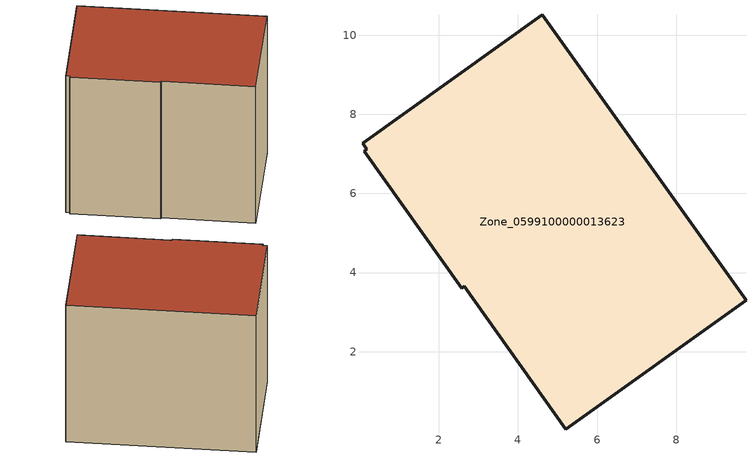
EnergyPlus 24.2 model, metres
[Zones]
Zone_0599100000013623
 floor ground (C_G): 5.2,0.04 2.64,3.65 2.58,3.61 0.11,7.06 0.18,7.11 0.07,7.27 4.61,10.52 9.76,3.3 z0
 wall outside (C_F): 2.64,3.65 5.2,0.04 9.76,3.3 4.61,10.52 0.07,7.27 0.18,7.11 0.11,7.06 2.58,3.61 2.64,3.65 z0:7.8
 roof outside (C_R): 2.58,3.61 2.64,3.65 5.2,0.04 9.76,3.3 4.61,10.52 0.07,7.27 0.18,7.11 0.11,7.06 z7.8
[BUILDING]
Pand.0599100000013623: North Axis=0; Terrain=City; Loads Convergence Tolerance Value=0.04; Temperature Convergence Tolerance Value=0.4; Solar Distribution=FullExterior; Maximum Number of Warmup Days=25; Minimum Number of Warmup Days=1
[Site:Location]
Rotterdam.The.Hague.AP_ZH_NLD Design_Conditions: Latitude=51.96; Longitude=4.45; Time Zone=1; Elevation=-4.5
[SITE:GROUNDTEMPERATURE:BUILDINGSURFACE]
18, 18, 18, 18, 18, 18, 18, 18, 18, 18, 18, 18
[MATERIAL] Thermal Absorptance=0.9; Solar Absorptance=0.7; Visible Absorptance=0.7
Name | Roughness | Thickness | Conductivity | Density | Specific Heat
G.TC.1975-1991 | MediumSmooth | 0.15 | 0.288461 | 540 | 1210
F.TC.1975-1991 | Rough | 0.3 | 0.230769 | 1920 | 840
R.TC.1975-1991 | MediumRough | 0.2 | 0.153846 | 1500 | 1000
[CONSTRUCTION]
C_G: G.TC.1975-1991
C_F: F.TC.1975-1991
C_R: R.TC.1975-1991
[ZONE]
Zone_0599100000013623: Type=1; Multiplier=1; Ceiling Height=Autocalculate; Volume=Autocalculate; Floor Area=autocalculate; Part of Total Floor Area=Yes
[ZONEINFILTRATION:DESIGNFLOWRATE]
Infil_Zone_0599100000013623: Zone or ZoneList or Space or SpaceList=Zone_0599100000013623; Schedule=AlwaysOn; Design Flow Rate Calculation Method=Flow/Area; Flow Rate per Floor Area=0.003; Constant Term Coefficient=1; Temperature Term Coefficient=0; Velocity Term Coefficient=0; Velocity Squared Term Coefficient=0
[HVACTEMPLATE:ZONE:IDEALLOADSAIRSYSTEM]
Zone_0599100000013623: Maximum Heating Supply Air Temperature=50; Minimum Cooling Supply Air Temperature=13; Maximum Heating Supply Air Humidity Ratio=0.0156; Minimum Cooling Supply Air Humidity Ratio=0.0077; Heating Limit=NoLimit; Cooling Limit=NoLimit; Dehumidification Control Type=ConstantSensibleHeatRatio; Cooling Sensible Heat Ratio=0.7; Dehumidification Setpoint=60; Humidification Control Type=None; Humidification Setpoint=30; Outdoor Air Method=None; Outdoor Air Flow Rate per Person=0.00944; Outdoor Air Flow Rate per Zone Floor Area=0; Outdoor Air Flow Rate per Zone=0; Demand Controlled Ventilation Type=None; Outdoor Air Economizer Type=NoEconomizer; Heat Recovery Type=None; Sensible Heat Recovery Effectiveness=0.7; Latent Heat Recovery Effectiveness=0.65
[ZONECONTROL:THERMOSTAT]
ThermostatControl_Zone_0599100000013623: Zone or ZoneList=Zone_0599100000013623; Control Type Schedule=DualSetpointControlType; Control 1=Thermostat_Zone_0599100000013623; Temperature Difference Between Cutout And Setpoint=0
[THERMOSTATSETPOINT:DUALSETPOINT]
Thermostat_Zone_0599100000013623: Heating Setpoint Temperature Schedule=HeatingSetpoint_Zone_0599100000013623; Cooling Setpoint Temperature Schedule=CoolingSetpoint_Zone_0599100000013623
[SCHEDULE:COMPACT]
HeatingSetpoint_Zone_0599100000013623: Through: 12/31, For: AllDays, Until: 24:00, 21
CoolingSetpoint_Zone_0599100000013623: Through: 12/31, For: AllDays, Until: 24:00, 24
DualSetpointControlType: Through: 12/31, For: AllDays, Until: 24:00, 4
AlwaysOn: Through: 12/31, For: AllDays, Until: 24:00, 1
